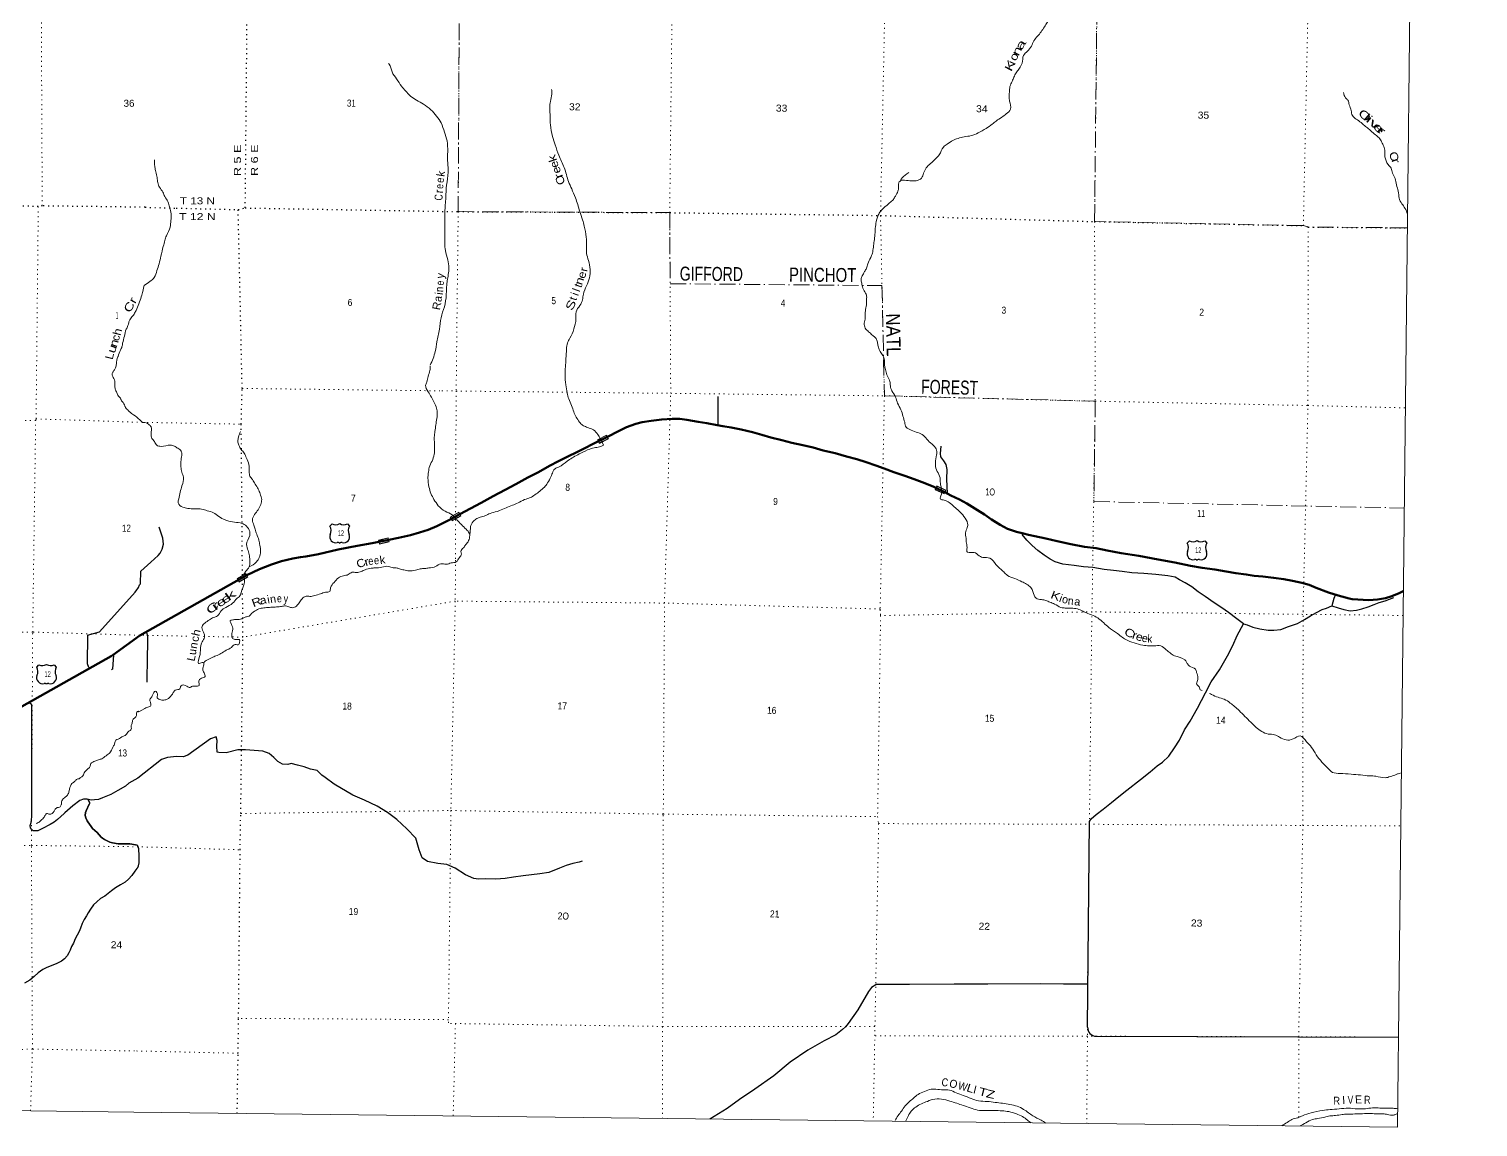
# Model space of a CAD drawing. Header units: feet. Extents: x -518066 to -250644, y -364975 to -177792.
# Drawn here: x -286861 to -250644, y -364975 to -337537 of the extents above; entities that cross this region are included whole.
import ezdxf
from ezdxf.enums import TextEntityAlignment as Align

# ---------------------------------------------------------------- set-up
doc = ezdxf.new("R2010")
doc.units = ezdxf.units.FT
doc.header["$LTSCALE"] = 80
doc.linetypes.add('DOT_DASHED', pattern=[7.7, 5, -1.2, 0.3, -1.2])
doc.linetypes.add('DOTTED', pattern=[1.5, 0.3, -1.2])
for name, color, linetype, lineweight in [('16', 7, 'Continuous', 25), ('20', 7, 'Continuous', 70), ('29', 7, 'Continuous', 25), ('39', 7, 'Continuous', 13), ('4', 7, 'Continuous', 25), ('41', 7, 'Continuous', 13), ('44', 7, 'DOT_DASHED', 13), ('57', 7, 'Continuous', 13), ('6', 7, 'DOTTED', 25), ('7', 7, 'DOTTED', 13)]:
    doc.layers.add(name, color=color, linetype=linetype, lineweight=lineweight)

msp = doc.modelspace()

# ---------------------------------------------------------------- linework, layer by layer
at = {"layer": '16'}
for p, q in [((-279337.91, -349959.3), (-279286.6, -349900.54)), ((-279094.84, -349894.57), (-279095.12, -349894.77)), ((-278902.75, -349900.45), (-278851.36, -349959.3)), ((-257909.63, -350384.34), (-257858.32, -350325.58)), ((-257666.56, -350319.61), (-257666.84, -350319.81)), ((-257474.47, -350325.49), (-257423.08, -350384.34)), ((-286666.15, -353480.6), (-286614.84, -353421.84)), ((-286423.08, -353415.87), (-286423.36, -353416.07)), ((-286230.99, -353421.75), (-286179.6, -353480.6))]:
    msp.add_line(p, q, dxfattribs=at)
for centre, radius, start, end in [((-279191.7, -350224.83), 151.42, 159.09177, 283.81923), ((-279530.89, -350069.93), 222.05, 332.97043, 29.75871), ((-279195.52, -349742.88), 182.07, 239.97227, 303.45418), ((-278993.74, -349743.38), 181.52, 236.33975, 300.08743), ((-278993.75, -349742.88), 182.07, 236.54582, 236.59441), ((-278997.58, -350224.83), 151.42, 256.18077, 20.90823), ((-278658.39, -350069.93), 222.05, 150.24129, 207.02957), ((-258102.61, -350494.97), 222.05, 332.97043, 29.75871), ((-257767.24, -350167.92), 182.07, 239.97227, 303.45418), ((-257565.46, -350168.42), 181.52, 236.33975, 300.08743), ((-257565.47, -350167.92), 182.07, 236.54582, 236.59441), ((-257230.11, -350494.97), 222.05, 150.24129, 207.02957), ((-257763.42, -350649.87), 151.42, 159.09177, 283.81923), ((-257569.3, -350649.87), 151.42, 256.18077, 20.90823), ((-286523.76, -353264.18), 182.07, 239.97227, 303.45418), ((-286321.98, -353264.68), 181.52, 236.33975, 300.08743), ((-286321.99, -353264.18), 182.07, 236.54582, 236.59441), ((-286519.94, -353746.13), 151.42, 159.09177, 283.81923), ((-286859.13, -353591.23), 222.05, 332.97043, 29.75871), ((-286325.82, -353746.13), 151.42, 256.18077, 20.90823), ((-285986.63, -353591.23), 222.05, 150.24129, 207.02957)]:
    msp.add_arc(centre, radius, start, end, dxfattribs=at)
for centre, major_axis, start_param, end_param in [((-279136.36, -350423.65), (-19.56, 51.67), 4.95877769, 6.28318531), ((-279052.91, -350423.65), (19.56, 51.67), 0, 1.32637542), ((-257708.08, -350848.69), (-19.56, 51.67), 4.95877769, 6.28318531), ((-257624.63, -350848.69), (19.56, 51.67), 0, 1.32637542), ((-286464.6, -353944.95), (-19.56, 51.67), 4.95877769, 6.28318531), ((-286381.15, -353944.95), (19.56, 51.67), 0, 1.32637542)]:
    msp.add_ellipse(centre, major_axis=major_axis, ratio=0.929097, start_param=start_param, end_param=end_param, dxfattribs=at)
at = {"layer": '20'}
for points in [[(-284091.23, -352689.53), (-281417.6, -351187.69), (-281412.07, -351184.95), (-281097.26, -351034.93), (-280799.23, -350916.74), (-280546.72, -350837.9), (-280268.78, -350772.68), (-280075.85, -350739.47), (-279938.03, -350717.56), (-279621.84, -350656.89), (-279130.93, -350540.91), (-278660.72, -350452.65), (-278287.51, -350388.41), (-277866.79, -350306.36), (-277621.31, -350252.14), (-277324.34, -350182.2), (-277101.91, -350120.69), (-276881.28, -350049.08), (-276665.53, -349964.46), (-276385.83, -349818.54), (-276088.05, -349658.95), (-275560.09, -349373.94), (-275263.05, -349209.46), (-274962.21, -349055.11), (-274693.78, -348912.13), (-274390.71, -348747.78), (-274128.52, -348614.72), (-273849.69, -348455.87), (-273626.07, -348340.07), (-273410.67, -348232.13), (-273154.53, -348102.47), (-273000.24, -348026.63), (-272742.08, -347896.75), (-272404.77, -347730.39), (-272130.32, -347586.27), (-271923.21, -347490.23), (-271692.26, -347406.77), (-271534.56, -347363.96), (-271306.65, -347326.71), (-271046.63, -347292.18), (-270785.01, -347275.79), (-270594.14, -347278.14), (-270419.86, -347303.91), (-270137.52, -347350.34), (-269917.22, -347385.34), (-269663.09, -347435.17), (-269515.73, -347462.92), (-269312.8, -347499.18), (-269056.57, -347545.04), (-268776.67, -347611.53), (-268540.93, -347675.04), (-268317.32, -347742.3), (-268045.47, -347808.62), (-267795.7, -347874.44), (-267515.68, -347934.9), (-267263.86, -347998.76), (-267008.16, -348068.75), (-266708.18, -348135.68), (-266430.61, -348216.2), (-266172.58, -348287.45), (-265935.78, -348361.98), (-265692.03, -348443.62), (-265484.76, -348522.6), (-265248.67, -348609.65), (-264972.15, -348698.81), (-264738.9, -348784.39), (-264471.77, -348882.79), (-264246.82, -348980.26), (-263966.2, -349113.15), (-263823.39, -349190.72), (-263605.05, -349296.76), (-263420.27, -349396.91), (-263150.08, -349558.4), (-262979.78, -349667.89), (-262805.72, -349794.43), (-262589.56, -349925.91), (-262407.85, -350024.24), (-262179.59, -350098.77), (-262004.9, -350147.69), (-261875.62, -350176.93), (-261719.56, -350208.52), (-261447.48, -350264.78), (-261159.64, -350335.47), (-260823.68, -350411.23), (-260475.35, -350473.19), (-260186.85, -350513.71), (-259912.72, -350568.01), (-259566.49, -350633.94), (-259117.82, -350702.12), (-258639.55, -350795.09)], [(-258639.55, -350795.09), (-258219.18, -350870.69), (-257831.17, -350955.64), (-257536.68, -350998.31), (-257222.24, -351047.45), (-256937.8, -351089.9), (-256693.57, -351133.48), (-256435.07, -351167.31), (-256234.81, -351199.87), (-256022.11, -351214.59), (-255751.55, -351248.69), (-255501.21, -351288.38), (-255276.94, -351325.48), (-255050.75, -351375.94), (-254865.19, -351430.29), (-254685.99, -351503.4), (-254378.95, -351614.75), (-254141.55, -351694.39), (-253866.75, -351765.69), (-253786.78, -351781.22), (-253374.29, -351805.76), (-253156.99, -351794.43), (-252953.22, -351758.66), (-252799.41, -351709.73), (-252610.87, -351635.41), (-252510.64, -351582.03)], [(-287965.1, -354986.62), (-284805.58, -353206.06), (-284754.97, -353172.96), (-284091.23, -352689.53)]]:
    msp.add_lwpolyline(points, dxfattribs=at)
at = {"layer": '29'}
for p, q in [((-269645.62, -346724.42), (-269643.27, -347438.64)), ((-285100.74, -352604.7), (-284206.82, -351608.52)), ((-285397.62, -352683.87), (-285100.74, -352604.7)), ((-260401.82, -362479.59), (-260357, -357343.05)), ((-260191, -362706.77), (-252633.31, -362729.06))]:
    msp.add_line(p, q, dxfattribs=at)
for points in [[(-264065.95, -347958.71), (-264090.16, -348145.27), (-264075.86, -348226.05), (-263999.65, -348324.29), (-263941.51, -348422.13), (-263924.17, -348547.23), (-263929.44, -348786.51), (-263911.22, -349145)], [(-284075.31, -351404.03), (-284066.92, -351085.89), (-283811.81, -350863.68), (-283635.21, -350692.53), (-283585.62, -350631.26), (-283531.18, -350531.86), (-283496.29, -350407.9), (-283517.12, -350258.58), (-283554.63, -350137.05), (-283605.59, -349987.06)], [(-256507, -352405.05), (-256670, -352275.05), (-256880, -352121.05), (-257050, -351999.05), (-257237, -351878.05), (-257466, -351722.05), (-257640, -351604.05), (-257800, -351477.05), (-257961, -351379.05), (-258102, -351300.05), (-258211, -351239.05), (-258399, -351201.05), (-258698, -351170.05), (-258993, -351145.05), (-259300, -351125.05), (-259538, -351093.05), (-259753, -351070.05), (-259984, -351047.05), (-260274, -350997.05), (-260507, -350979.05), (-260739, -350946.05), (-261022, -350912.05), (-261211, -350855.05), (-261334, -350788.05), (-261485, -350682.05), (-261647, -350566.05), (-261789, -350440.05), (-261917, -350313.05), (-262036, -350165.05)], [(-284206.82, -351608.52), (-284163.93, -351555.74), (-284140.84, -351516.16), (-284127.65, -351493.06), (-284101.26, -351427.09), (-284075.31, -351404.03)], [(-256506, -352405.05), (-256417, -352423.05), (-256275, -352484.05), (-256097, -352523.05), (-255887, -352557.05), (-255746, -352556.05), (-255573, -352540.05), (-255378, -352464.05), (-255156, -352394.05), (-254983, -352296.05), (-254828, -352204.05), (-254683, -352117.05), (-254537, -352046.05), (-254428, -352006.05), (-254297.1, -351951.8)], [(-254207.67, -351671.81), (-254244, -351771.05), (-254298, -351950.05)], [(-254298, -351951.05), (-254138, -352002.05), (-253995, -352044.05), (-253840, -352075.05), (-253681, -352060.05), (-253550, -352027.05), (-253386, -351978.05), (-253240, -351919.05), (-253118, -351864.05), (-252961, -351823.05), (-252744, -351747.05)], [(-285364.63, -353495.33), (-285400.92, -353399.67), (-285391.02, -352690.46)], [(-283909.25, -353862.24), (-283900.96, -353212.63), (-283892.39, -352915.08), (-283887.4, -352726.65), (-283904.45, -352642.31), (-283929.45, -352590.38)], [(-260357, -357343.05), (-260316, -357272.05), (-260187, -357166.05), (-260013, -357034.05), (-259808, -356867.05), (-259622, -356712.05), (-259418, -356558.05), (-259082, -356291.05), (-258835, -356102.05), (-258667, -355951.05), (-258530, -355861.05), (-258368, -355712.05), (-258229, -355499.05), (-258108, -355305.05), (-257980, -355054.05), (-257838, -354834.05), (-257658, -354506.05), (-257457, -354128.05), (-257312, -353850.05), (-257101, -353549.05), (-256906, -353203.05), (-256768, -352946.05), (-256662, -352689.05), (-256507, -352405.05), (-256506.11, -352405.37)], [(-284747.79, -353175.36), (-284770.88, -353534.91), (-284800.57, -353554.7)], [(-286788.26, -357213.14), (-286786.44, -354426.55), (-286842.53, -354386.48)], [(-273032.44, -358335.35), (-273111.22, -358353.74), (-273270.71, -358386.45), (-273432.74, -358443.25), (-273602.94, -358505.91), (-273868.61, -358614.75), (-274092.42, -358648.07), (-274507.55, -358699.32), (-274751.4, -358730.18), (-274955.13, -358763.94), (-275194.65, -358780.81), (-275455.74, -358773.08), (-275624.74, -358781.44), (-275740.94, -358764.81), (-275951.92, -358671.67), (-276205.53, -358507.18), (-276418.47, -358411.98), (-276638.99, -358387.03), (-276899.15, -358337.07), (-277031.87, -358249.66), (-277109.85, -358048.79), (-277189.79, -357755.34), (-277417.89, -357527.03), (-277663.88, -357290.29), (-277901.12, -357112.08), (-278160.94, -356955.5), (-278475.17, -356805.77), (-278769.9, -356682.63), (-279236.06, -356404.85), (-279455.61, -356245.13), (-279538.65, -356182.96), (-279656.6, -356063.69), (-279824.67, -356029.83), (-279986.23, -355973.98), (-280146.08, -355932.25), (-280303.89, -355888.56), (-280394.95, -355916.74), (-280525.47, -355911.86), (-280644.57, -355844.88), (-280740.79, -355742.18), (-280855.21, -355645.12), (-281012.62, -355583.33), (-281229.25, -355564.49), (-281451.95, -355547.54), (-281638.9, -355549.48), (-281933.99, -355625.49), (-282114.73, -355619.51), (-282160.62, -355604.42), (-282167.52, -355461.44), (-282160.36, -355318.76), (-282184.47, -355227.7), (-282328.11, -355270.83), (-282887.81, -355681.02), (-283003.38, -355726.77), (-283173.98, -355716.99), (-283399.63, -355742.22), (-283545.36, -355789.32), (-284136.13, -356260.31)], [(-284136.13, -356260.31), (-284288.67, -356338.74), (-284365.35, -356384.76), (-284452.2, -356454.89), (-284637.85, -356564.92), (-284813.38, -356662.91), (-285025.1, -356752.71), (-285125.9, -356788.57), (-285222.55, -356798.27), (-285301.1, -356810.06), (-285377.47, -356790.65)], [(-285377.6, -356790.62), (-285405.65, -356783.49), (-285496.21, -356779.12), (-285590.96, -356815), (-285766.63, -356945.2), (-285964.66, -357127.66), (-285978.8, -357139.69), (-286148.53, -357292.06), (-286235.36, -357358.17), (-286332.22, -357416.19), (-286525.87, -357514.11), (-286638.82, -357570.06), (-286717.36, -357577.82), (-286759.6, -357571.62), (-286799.97, -357531.71), (-286824.01, -357495.65), (-286828.01, -357443.58), (-286803.98, -357367.46), (-286799.97, -357295.35), (-286788.26, -357213.14), (-286790.5, -357174.46)], [(-285343.88, -356890.34), (-285354.24, -356911.07), (-285429.06, -357072.97), (-285451.39, -357117.18), (-285455.72, -357189.64), (-285441.9, -357252.1), (-285407.99, -357324.71), (-285333.98, -357433.71), (-285325.97, -357443.81), (-285272.91, -357515.23), (-285159.66, -357619.6), (-285057.06, -357728.08), (-285027.4, -357754.99), (-284975.22, -357791.43), (-284838.63, -357858.38), (-284772.29, -357876.76), (-284631.48, -357895.41), (-284532.85, -357895.78), (-284339.65, -357902.55), (-284195.97, -357919.84), (-284156.18, -357935.61)], [(-284157.43, -357935.12), (-284195.97, -357919.84), (-284339.65, -357902.55), (-284532.85, -357895.78), (-284631.48, -357895.41), (-284772.29, -357876.76), (-284838.63, -357858.38), (-284975.22, -357791.43), (-285027.4, -357754.99), (-285057.06, -357728.08), (-285159.66, -357619.6), (-285272.91, -357515.23), (-285325.97, -357443.81), (-285333.98, -357433.71), (-285407.99, -357324.71), (-285441.9, -357252.1), (-285455.72, -357189.64), (-285451.39, -357117.18), (-285429.06, -357072.97), (-285354.24, -356911.07), (-285343.88, -356890.34)], [(-285377.96, -356792), (-285344.16, -356864.9), (-285344.18, -356865.08)], [(-284163.32, -358512.18), (-284139.13, -358488.13), (-284120.32, -358446.49), (-284110.92, -358369.93), (-284109.58, -358196.65), (-284117.64, -358024.72), (-284136.44, -357950.85), (-284156.18, -357935.61)], [(-284163.32, -358512.18), (-284214.25, -358580.98), (-284287.19, -358693.45), (-284373.56, -358782.49), (-284458.99, -358859.91), (-284569.95, -358919.89), (-284697.1, -359001.96), (-284798.03, -359070.03), (-284880.71, -359140.47), (-284961.64, -359204.3), (-285069.65, -359264.78), (-285169.09, -359346.82), (-285248.65, -359421.4), (-285319.31, -359533.13), (-285380.08, -359623.5), (-285420.65, -359697.84), (-285483.44, -359790.22), (-285534.17, -359886.67), (-285574.93, -360003.29), (-285607.49, -360087.72), (-285654.2, -360184.19), (-285708.92, -360272.57), (-285751.64, -360379.11), (-285794.27, -360463.51), (-285832.9, -360553.96), (-285861.36, -360620.29), (-285909.35, -360699.12), (-285973.71, -360775.65), (-286051.47, -360832.99), (-286168.47, -360892.95), (-286260.7, -360926.97), (-286414.45, -360990.67), (-286518.12, -361041.77), (-286630.37, -361120.72), (-286727.38, -361212.96), (-286840.49, -361305.15), (-286975.65, -361377.12)], [(-265695, -361419.05), (-265800.65, -361487.39), (-265879.33, -361592.29), (-266148.56, -362045.06), (-266383.26, -362389.96), (-266449.32, -362468.98), (-266527.15, -362535.67), (-266694.88, -362668.79), (-266989.74, -362825.28), (-267394.8, -363057.8), (-267839.48, -363355.85), (-268246.93, -363696.96), (-268716.56, -364032.68), (-269102.02, -364287.77), (-269414.5, -364514.28), (-269840.96, -364779.85)], [(-260413, -361404.05), (-261004, -361407.05), (-261572, -361401.05), (-262897, -361404.05), (-263735, -361402.05), (-264854, -361410.05), (-265696.99, -361417.53)]]:
    msp.add_lwpolyline(points, dxfattribs=at)
for centre, radius, start, end in [((-285389.3, -356878.14), 47.24, 344.95759, 16.47588), ((-260181.36, -362486.41), 220.56, 178.22693, 267.98792)]:
    msp.add_arc(centre, radius, start, end, dxfattribs=at)
at = {"layer": '39'}
for p, q in [((-272585.97, -347765.04), (-272504, -347934.05)), ((-257590, -354047.05), (-257540.97, -354068.87)), ((-283966.51, -354518.89), (-284116.87, -354596.68)), ((-284117.31, -354596.75), (-284116.87, -354596.68)), ((-252618.09, -356140.81), (-252560.28, -356120.6))]:
    msp.add_line(p, q, dxfattribs=at)
for points in [[(-284132.01, -354587.1), (-284125.73, -354588.24), (-284123.15, -354590.32), (-284121.37, -354593.17)], [(-284121.37, -354593.17), (-284121.22, -354593.48), (-284121.04, -354593.86), (-284120.86, -354594.16), (-284120.74, -354594.39), (-284120.63, -354594.6), (-284120.51, -354594.82), (-284120.43, -354595.05), (-284120.2, -354595.38), (-284120, -354595.58), (-284119.8, -354595.81), (-284119.59, -354595.97), (-284119.34, -354596.17), (-284119.14, -354596.32), (-284118.81, -354596.47), (-284118.55, -354596.6), (-284118.3, -354596.73), (-284117.89, -354596.83), (-284117.67, -354596.8), (-284117.46, -354596.75), (-284117.31, -354596.75)]]:
    msp.add_lwpolyline(points, dxfattribs=at)
for points in [[(-259201, -334620.05), (-259261, -334675.05), (-259344, -334780.05), (-259418, -334877.05), (-259535, -335001.05), (-259624, -335110.05), (-259677, -335242.05), (-259735, -335377.05), (-259804, -335504.05), (-259894, -335688.05), (-259931, -335735.05), (-260043, -335793.05), (-260205, -335858.05), (-260338, -335947.05), (-260454, -336017.05), (-260540, -336090.05), (-260613, -336185.05), (-260691, -336296.05), (-260761, -336441.05), (-260820, -336554.05), (-260909, -336687.05), (-261008, -336792.05), (-261087, -336899.05), (-261151, -337000.05), (-261246, -337124.05), (-261323, -337241.05), (-261409, -337372.05), (-261483, -337485.05), (-261564, -337608.05), (-261651, -337715.05), (-261744, -337830.05), (-261807, -337963.05), (-261905, -338092.05), (-262001, -338196.05), (-262038, -338393.05), (-262107, -338520.05), (-262171, -338607.05), (-262232, -338712.05), (-262276, -338818.05), (-262333, -338943.05), (-262355, -339080.05), (-262362, -339224.05), (-262350, -339341.05), (-262326, -339539.05), (-262434, -339659.05), (-262544, -339739.05), (-262691, -339837.05), (-262785, -339915.05), (-262940, -340022.05), (-263139, -340133.05), (-263312, -340201.05), (-263487, -340234.05), (-263641, -340271.05), (-263771, -340322.05), (-263909, -340412.05), (-264005, -340490.05), (-264108, -340681.05), (-264205, -340785.05), (-264326, -340897.05), (-264435, -341008.05), (-264500, -341143.05), (-264551, -341261.05), (-264580, -341288.05), (-264659, -341325.05), (-264762, -341334.05), (-264930, -341321.05), (-265110, -341349.05), (-265127, -341499.05), (-265143, -341590.05), (-265204, -341711.05), (-265256, -341796.05), (-265351, -341885.05), (-265492, -342008.05), (-265591, -342115.05), (-265647, -342216.05), (-265678, -342316.05), (-265703, -342470.05), (-265718, -342673.05), (-265735, -342836.05), (-265757, -342990.05), (-265780, -343141.05), (-265823, -343246.05), (-265894, -343404.05), (-265927, -343516.05), (-265975, -343601.05), (-266034, -343708.05), (-266064, -343790.05), (-266048, -343885.05), (-266018, -344015.05), (-265951, -344137.05), (-265928, -344190.05), (-265926, -344290.05), (-265929, -344431.05), (-265957, -344587.05), (-265961, -344688.05), (-265965, -344792.05), (-265990, -344921.05)], [(-277872.44, -338402.52), (-277859, -338416.05), (-277787, -338609.05), (-277672, -338784.05), (-277549, -338966.05), (-277446, -339087.05), (-277328, -339212.05), (-277175, -339318.05), (-277001, -339418.05), (-276815, -339557.05), (-276672, -339713.05), (-276561, -339885.05), (-276477, -340112.05), (-276412, -340335.05), (-276396, -340602.05), (-276396, -340886.05), (-276383, -341116.05), (-276424, -341441.05), (-276443, -341748.05), (-276467, -342112.05), (-276467, -342385.05), (-276464, -342528.05), (-276466, -342715.05), (-276452, -343072.05), (-276395, -343302.05), (-276363, -343510.05), (-276409, -343833.05), (-276430, -344175.05), (-276479, -344477.05), (-276560, -344751.05), (-276600, -345040.05), (-276669, -345356.05), (-276707, -345595.05), (-276833, -345936.05)], [(-273799, -339046.05), (-273792, -339165.05), (-273830, -339347.05), (-273845, -339504.05), (-273834, -339727.05), (-273829, -339929.05), (-273773, -340221.05), (-273709, -340434.05), (-273620, -340694.05), (-273484, -341000.05), (-273374, -341351.05), (-273297, -341533.05), (-273202, -341753.05), (-273093, -342097.05), (-273025, -342306.05), (-272982, -342462.05), (-272932, -342736.05), (-272924, -342938.05), (-272923, -343145.05), (-272876, -343323.05), (-272833, -343543.05), (-272850, -343756.05), (-272927, -343958.05), (-273003, -344163.05), (-273027, -344302.05), (-273092, -344445.05), (-273188, -344608.05), (-273192, -344787.05), (-273242, -345033.05), (-273341, -345264.05), (-273400, -345378.05), (-273426, -345542.05), (-273441, -345771.05), (-273453, -345980.05), (-273462, -346177.05), (-273443, -346429.05), (-273408, -346631.05), (-273369, -346781.05), (-273298, -346947.05), (-273245, -347103.05), (-273184, -347233.05), (-273104, -347358.05), (-273025, -347436.05), (-272928, -347484.05), (-272786, -347536.05), (-272666, -347639.05), (-272592, -347753.05), (-272585.97, -347765.04)], [(-252407, -342161.05), (-252469, -342014.05), (-252545, -341906.05), (-252614, -341762.05), (-252637, -341592.05), (-252683, -341430.05), (-252714, -341275.05), (-252777, -341138.05), (-252817, -341017.05), (-252891, -340925.05), (-252969, -340730.05), (-252973, -340635.05), (-252988, -340498.05), (-253040, -340386.05), (-253100, -340282.05), (-253181, -340202.05), (-253295, -340109.05), (-253382, -340029.05), (-253481, -339950.05), (-253566, -339876.05), (-253686, -339789.05), (-253785, -339702.05), (-253812, -339575.05), (-253863, -339429.05), (-253897, -339319.05), (-253952, -339256.05), (-254007, -339126.05)], [(-283982.55, -343944.37), (-283839, -343849.05), (-283730, -343745.05), (-283664, -343573.05), (-283608, -343402.05), (-283562, -343214.05), (-283504, -342969.05), (-283462, -342819.05), (-283426, -342703.05), (-283333, -342486.05), (-283313, -342326.05), (-283305, -342155.05), (-283344, -341997.05), (-283389, -341851.05), (-283466, -341723.05), (-283514, -341615.05), (-283596, -341493.05), (-283644, -341375.05), (-283657, -341252.05), (-283690, -341104.05), (-283714, -340989.05), (-283725, -340878.05), (-283722, -340808.05)], [(-265092, -341351.05), (-265041, -341264.05), (-264873, -341121.05)], [(-283982.55, -343944.37), (-284039.56, -344185.23), (-284098.67, -344358.15), (-284163.81, -344531.05), (-284206.44, -344615.45), (-284267.21, -344705.82), (-284344.13, -344806.19), (-284368.57, -344874.55), (-284386.99, -344944.95), (-284429.67, -345041.43), (-284476.7, -345214.4), (-284519.72, -345391.41), (-284536.19, -345477.92), (-284572.78, -345560.32), (-284635.86, -345721.15), (-284639.93, -345731.2), (-284676.9, -345904.21), (-284695.44, -346004.81), (-284740.01, -346073.09), (-284774.48, -346131.35), (-284780.63, -346157.5), (-284768.83, -346221.97), (-284738.84, -346270.4), (-284719.01, -346338.93), (-284713.42, -346445.66), (-284705.75, -346534.27), (-284663.86, -346623.02), (-284623.98, -346709.74), (-284563.91, -346784.46), (-284559.98, -346806.62), (-284527.95, -346847.01), (-284464.02, -346960), (-284458.03, -346972.1), (-284393.99, -347056.9), (-284335.86, -347115.51), (-284165.3, -347236.95), (-284024.76, -347371.41)], [(-265990, -344921.05), (-265941, -345038.05), (-265850, -345121.05), (-265771, -345197.05), (-265704, -345255.05), (-265662, -345334.05), (-265642, -345437.05), (-265614, -345544.05), (-265496, -345744.05), (-265481, -345815.05), (-265478, -345940.05), (-265445, -346079.05), (-265406, -346211.05), (-265342, -346343.05), (-265331, -346458.05), (-265291, -346579.05), (-265202, -346736.05), (-265149, -346890.05), (-265066, -347051.05), (-265016, -347209.05), (-264973, -347365.05), (-264935, -347486.05), (-264812, -347560.05), (-264643, -347624.05), (-264506, -347691.05), (-264390, -347818.05), (-264256, -347946.05), (-264176, -348064.05), (-264177, -348181.05), (-264205, -348378.05), (-264179, -348555.05), (-264100, -348708.05), (-264080, -348895.05), (-264057.85, -349008.41)], [(-276835, -345962.05), (-276838, -346069.05), (-276887, -346217.05), (-276919, -346359.05), (-276949, -346443.05), (-276882, -346601.05), (-276804, -346737.05), (-276733, -346874.05), (-276674, -347010.05), (-276659, -347079.05), (-276669, -347273.05), (-276693, -347432.05), (-276715, -347592.05), (-276730, -347739.05), (-276727, -347880.05), (-276723, -348043.05), (-276733, -348165.05), (-276787, -348333.05), (-276855, -348493.05), (-276880, -348645.05), (-276889, -348761.05), (-276864, -348977.05), (-276815, -349145.05), (-276738, -349292.05), (-276631, -349449.05), (-276461, -349585.05), (-276282, -349678.05), (-276189.79, -349775.98)], [(-281499.68, -351174.28), (-281438, -351086.05), (-281361, -350981.05), (-281342, -350852.05), (-281353, -350701.05), (-281384, -350572.05), (-281423, -350420.05), (-281344, -350195.05), (-281344, -350094.05), (-281427, -349961.05), (-281536, -349891.05), (-281725, -349862.05), (-281915, -349820.05), (-282002, -349786.05), (-282147, -349694.05), (-282286, -349609.05), (-282444, -349565.05), (-282579, -349528.05), (-282724, -349527.05), (-282893, -349517.05), (-283015, -349486.05), (-283133, -349379.05), (-283118, -349275.05), (-283081, -349110.05), (-283037, -348952.05), (-282998, -348738.05), (-283042, -348614.05), (-283063, -348481.05), (-283066, -348346.05), (-283040, -348192.05), (-283056, -348083.05), (-283143, -348015.05), (-283224, -347961.05), (-283330, -347936.05), (-283556, -347967.05), (-283668, -347935.05), (-283726, -347847.05), (-283791, -347767.05), (-283808, -347646.05), (-283810, -347481.05), (-283873, -347411.05), (-283998.85, -347369.33), (-284024.76, -347371.41)], [(-281357, -350977.05), (-281176, -350856.05), (-281105, -350741.05), (-281074, -350599.05), (-281090, -350438.05), (-281117, -350310.05), (-281168, -350160.05), (-281210, -350039.05), (-281240, -349933.05), (-281277, -349804.05), (-281222, -349666.05), (-281135, -349551.05), (-281068, -349416.05), (-281045, -349296.05), (-281084, -349154.05), (-281131, -349030.05), (-281211, -348908.05), (-281273, -348798.05), (-281339, -348710.05), (-281355, -348601.05), (-281367, -348416.05), (-281424, -348260.05), (-281483, -348134.05), (-281556, -348047.05), (-281614, -347938.05), (-281640, -347838.05), (-281623, -347734.05), (-281576, -347596.05)], [(-272697.72, -347996.23), (-272846.72, -348035.23), (-273070.72, -348138.23), (-273354.72, -348298.23), (-273559.72, -348449.23), (-273690.72, -348513.23)], [(-272504, -347934.05), (-272571, -347969.05), (-272699.53, -347996.99)], [(-272504, -347934.05), (-272571, -347969.05), (-272699.53, -347996.99)], [(-273690.72, -348513.23), (-273727, -348539.05), (-273765, -348603.05), (-273815, -348724.05), (-273899, -348881.05), (-273980, -348982.05), (-274095, -349090.05), (-274215, -349178.05), (-274333, -349248.05), (-274473, -349297.05), (-274638, -349380.05), (-274778, -349437.05), (-274938, -349502.05), (-275104, -349571.05), (-275163, -349594.05), (-275333, -349640.05), (-275453, -349698.05), (-275523, -349719.05), (-275639, -349760.05), (-275735, -349819.05), (-275816, -349944.05), (-275830, -350062.05), (-275845, -350194.05), (-275872, -350323.05), (-275949, -350428.05), (-276003, -350499.05), (-276067, -350592.05), (-276051, -350657.05), (-276101, -350742.05), (-276182, -350853.05), (-276305, -350880.05), (-276434, -350912.05), (-276564, -350903.05), (-276697, -350968.05), (-276864, -351005.05), (-276971, -351017.05), (-277080, -351028.05), (-277201, -351062.05), (-277360, -351077.05), (-277490, -351056.05), (-277598, -351027.05), (-277680, -351005.05), (-277756, -351002.05), (-277872, -350965.05), (-278042, -350989.05), (-278213, -351004.05), (-278311, -351013.05), (-278459, -351052.05), (-278556, -351093.05), (-278677, -351120.05), (-278786, -351114.05), (-278882, -351170.05), (-279001, -351200.05), (-279125, -351255.05), (-279236, -351367.05), (-279321, -351502.05), (-279345, -351590.05), (-279448, -351612.05), (-279573, -351652.05), (-279721, -351693.05), (-279842, -351716.05), (-279932, -351710.05), (-280036, -351778.05), (-280109, -351877.05), (-280175, -351956.05), (-280278, -351998.05), (-280366, -351974.05), (-280474, -351954.05), (-280573, -351972.05), (-280708, -351981.05), (-280853, -351990.05), (-280988, -352001.05), (-281117, -352030.05), (-281231, -352090.05), (-281305, -352149.05), (-281358, -352206.05), (-281427, -352223.05), (-281494, -352253.05), (-281577, -352286.05), (-281686, -352291.05), (-281768, -352304.05), (-281829, -352326.05), (-281805, -352401.05), (-281774, -352477.05), (-281763, -352537.05), (-281781, -352611.05), (-281789, -352681.05), (-281773, -352766.05), (-281687, -352794.05)], [(-273690.72, -348513.23), (-273727, -348539.05), (-273765, -348603.05), (-273815, -348724.05), (-273899, -348881.05), (-273980, -348982.05), (-274095, -349090.05), (-274215, -349178.05), (-274333, -349248.05), (-274473, -349297.05), (-274638, -349380.05), (-274778, -349437.05), (-274938, -349502.05), (-275104, -349571.05), (-275163, -349594.05), (-275333, -349640.05), (-275453, -349698.05), (-275523, -349719.05), (-275639, -349760.05), (-275735, -349819.05), (-275816, -349944.05), (-275830, -350062.05), (-275845, -350194.05), (-275872, -350323.05), (-275949, -350428.05), (-276003, -350499.05), (-276067, -350592.05), (-276051, -350657.05), (-276101, -350742.05), (-276182, -350853.05), (-276305, -350880.05), (-276434, -350912.05), (-276564, -350903.05), (-276697, -350968.05), (-276864, -351005.05), (-276971, -351017.05), (-277080, -351028.05), (-277201, -351062.05), (-277360, -351077.05), (-277490, -351056.05), (-277598, -351027.05), (-277680, -351005.05), (-277756, -351002.05), (-277872, -350965.05), (-278042, -350989.05), (-278213, -351004.05), (-278311, -351013.05), (-278459, -351052.05), (-278556, -351093.05), (-278677, -351120.05), (-278786, -351114.05), (-278882, -351170.05), (-279001, -351200.05), (-279125, -351255.05), (-279236, -351367.05), (-279321, -351502.05), (-279345, -351590.05), (-279448, -351612.05), (-279573, -351652.05), (-279721, -351693.05), (-279842, -351716.05), (-279932, -351710.05), (-280036, -351778.05), (-280109, -351877.05), (-280175, -351956.05), (-280278, -351998.05), (-280366, -351974.05), (-280474, -351954.05), (-280573, -351972.05), (-280708, -351981.05), (-280853, -351990.05), (-280988, -352001.05), (-281117, -352030.05), (-281231, -352090.05), (-281305, -352149.05), (-281358, -352206.05), (-281427, -352223.05), (-281494, -352253.05), (-281577, -352286.05), (-281686, -352291.05), (-281768, -352304.05), (-281829, -352326.05), (-281805, -352401.05), (-281774, -352477.05), (-281763, -352537.05), (-281781, -352611.05), (-281789, -352681.05), (-281773, -352766.05), (-281687, -352794.05)], [(-264057.85, -349008.4), (-264056, -349165.05), (-264079, -349282.05), (-263987, -349310.05), (-263858, -349371.05), (-263735, -349478.05), (-263617, -349579.05), (-263493, -349717.05), (-263401, -349894.05), (-263409, -349996.05), (-263454, -350124.05), (-263441, -350257.05), (-263430, -350382.05), (-263417, -350535.05), (-263424, -350594.05), (-263268, -350617.05), (-263206, -350631.05), (-263079, -350720.05), (-263022, -350741.05), (-262843, -350761.05), (-262698, -350915.05), (-262593, -351016.05), (-262497, -351105.05), (-262406, -351191.05), (-262223, -351272.05), (-262044, -351348.05), (-261927, -351413.05), (-261820, -351494.05), (-261770, -351595.05), (-261691, -351760.05), (-261558, -351797.05), (-261443, -351816.05), (-261346, -351860.05), (-261226, -351907.05), (-261068, -351991.05), (-260959, -352006.05), (-260771, -352012.05), (-260622, -352041.05), (-260493, -352098.05), (-260304, -352179.05), (-260149, -352255.05), (-259999, -352379.05), (-259873, -352490.05), (-259681, -352625.05), (-259447, -352795.05), (-259242, -352876.05), (-259020, -352937.05), (-258870, -352949.05), (-258743, -352951.05), (-258571, -352955.05), (-258440, -353047.05), (-258341, -353129.05), (-258230, -353198.05), (-257971, -353304.05), (-257932, -353357.05), (-257888, -353429.05), (-257856, -353460.05), (-257709, -353535.05), (-257677, -353618.05), (-257644, -353750.05), (-257662, -353842.05), (-257679, -353904.05), (-257628, -353956.05), (-257590, -354047.05)], [(-276190.33, -349775.41), (-276137, -349832.05), (-276025, -349951.05), (-275905, -350068.05), (-275841, -350158.05)], [(-282480.03, -353359.93), (-282582, -353382.05), (-282624, -353391.05), (-282616, -353275.05), (-282575, -353071.05), (-282559, -352910.05), (-282499, -352795.05), (-282474, -352674.05), (-282510, -352591.05), (-282534, -352464.05), (-282465, -352381.05), (-282351, -352301.05), (-282243, -352241.05), (-282152, -352205.05), (-282059, -352076.05), (-281944, -351994.05), (-281773, -351887.05), (-281656, -351763.05), (-281611, -351726.05), (-281520, -351500.05), (-281481, -351405.05), (-281499.68, -351174.28)], [(-281687, -352794.05), (-281596, -352802.05), (-281602, -352877.05), (-281613, -352915.05), (-281707, -352917.05), (-281802, -352989.05), (-281934, -353062.05), (-282064, -353142.05), (-282188, -353202.05), (-282296, -353248.05), (-282430, -353319.05), (-282477, -353350.05), (-282492, -353422.05), (-282515, -353537.05), (-282485, -353628.05), (-282461, -353719.05), (-282550, -353761.05), (-282618, -353838.05), (-282610, -353943.05), (-282705, -353959.05), (-282796, -353967.05), (-282836, -353990.05), (-282912, -353962.05), (-283061, -353947.05), (-283093, -354027.05), (-283204, -354057.05), (-283253, -354116.05), (-283303, -354191.05), (-283361, -354254.05), (-283420, -354291.05), (-283517, -354307.05), (-283615, -354285.05), (-283656, -354248.05), (-283649, -354186.05), (-283701, -354086.05), (-283771, -354183.05), (-283815, -354256.05), (-283838, -354304.05), (-283820, -354377.05), (-283826, -354457.05), (-283913, -354490.05), (-283966.78, -354518.37)], [(-257354.71, -354140.66), (-257301, -354168.05), (-257142, -354236.05), (-256986, -354287.05), (-256836, -354381.05), (-256731, -354466.05), (-256613, -354569.05), (-256469, -354715.05), (-256325, -354857.05), (-256190, -354989.05), (-256051, -355091.05), (-255886, -355155.05), (-255727, -355172.05), (-255602, -355235.05), (-255441, -355303.05), (-255268, -355279.05), (-255091, -355204.05), (-254927, -355347.05), (-254806, -355488.05), (-254685, -355674.05), (-254545, -355854.05), (-254413, -355991.05), (-254281, -356113.05), (-254093, -356139.05), (-253818, -356159.05), (-253583, -356177.05), (-253353, -356200.05), (-253194, -356209.05), (-252968, -356248.05), (-252836, -356217.05), (-252689, -356166.05), (-252618.09, -356140.81)], [(-285673.27, -356291.22), (-285636.97, -356275.25), (-285598.71, -356271.37), (-285596.65, -356261.31), (-285580.51, -356251.31), (-285570.42, -356245.31), (-285517.9, -356201.21), (-285463.11, -356098.74), (-285430.76, -356062.62), (-285382.26, -356018.51), (-285329.65, -355954.28), (-285313.28, -355889.92), (-285285, -355867.88), (-285192.22, -355821.92), (-285103.54, -355794.07), (-285016.84, -355760.17), (-284905.78, -355676.03), (-284857.34, -355644), (-284820.9, -355595.82), (-284745.8, -355449.13), (-284735.68, -355435.08), (-284688.86, -355312.44), (-284630.35, -355280.45), (-284511.32, -355214.46), (-284452.84, -355190.52), (-284424.55, -355162.44), (-284392.13, -355112.23), (-284331.54, -355064.14), (-284305.23, -355030.01), (-284304.87, -354945.46), (-284288.6, -354907.26), (-284272.11, -354816.73), (-284259.91, -354786.57), (-284221.53, -354754.5), (-284174.98, -354694.28), (-284172.75, -354643.96), (-284170.67, -354627.86), (-284158.47, -354599.72), (-284132.01, -354587.1)], [(-286682.13, -357391.5), (-286627.9, -357368.77), (-286557.2, -357308.64), (-286478.35, -357228.4), (-286437.79, -357156.08), (-286423.66, -357146.06), (-286399.5, -357144.14), (-286361.31, -357158.38), (-286310.98, -357154.54), (-286213.92, -357050.22), (-286193.65, -357018.08), (-286155.31, -356994.06), (-286096.88, -356980.19), (-286056.39, -356925.99), (-286052.31, -356911.91), (-286048.09, -356867.63), (-286013.5, -356779.17), (-285975.12, -356747.11), (-285916.54, -356699.01), (-285867.89, -356618.66), (-285859.67, -356578.42), (-285804.64, -356417.57), (-285764.2, -356375.44), (-285727.86, -356349.4), (-285673.27, -356291.22)], [(-261452.13, -364875.73), (-261563, -364807.05), (-261770, -364694.05), (-261882, -364617.05), (-262001, -364534.05), (-262160, -364456.05), (-262344, -364414.05), (-262526, -364382.05), (-262709, -364359.05), (-262911, -364337.05), (-263128, -364320.05), (-263312, -364266.05), (-263511, -364185.05), (-263686, -364123.05), (-263855, -364051.05), (-264012, -364045.05), (-264191, -364031.05), (-264315, -364031.05), (-264479, -364089.05), (-264638, -364160.05), (-264752, -364252.05), (-264861, -364347.05), (-264963, -364445.05), (-265055, -364580.05), (-265140, -364688.05), (-265209, -364816.05)], [(-261818, -364874.05), (-261907, -364800.05), (-262025, -364716.05), (-262182, -364645.05), (-262372, -364590.05), (-262533, -364571.05), (-262741, -364564.05), (-262918, -364564.05), (-263105, -364560.05), (-263291, -364512.05), (-263476, -364447.05), (-263632, -364396.05), (-263800, -364340.05), (-263997, -364289.05), (-264220, -364276.05), (-264406, -364334.05), (-264554, -364397.05), (-264697, -364475.05), (-264810, -364581.05), (-264882, -364686.05), (-264942, -364824.05)], [(-252653.2, -364519.07), (-252768, -364507.05), (-252933, -364501.05), (-253095, -364500.05), (-253282, -364496.05), (-253460, -364518.05), (-253661, -364522.05), (-253885, -364505.05), (-254115, -364522.05), (-254342, -364541.05), (-254524, -364561.05), (-254818, -364623.05), (-255029, -364695.05), (-255149, -364743.05), (-255296, -364786.05), (-255410, -364860.05), (-255545.08, -364942.12)], [(-252654.45, -364638.47), (-252686.15, -364653.27), (-252760, -364678.05), (-252906, -364663.05), (-253016, -364646.05), (-253195, -364643.05), (-253374, -364637.05), (-253581, -364646.05), (-253726, -364649.05), (-253923, -364655.05), (-254039, -364662.05), (-254203, -364687.05), (-254348, -364698.05), (-254475, -364729.05), (-254645, -364764.05), (-254778, -364789.05), (-254948, -364868.05), (-255092, -364948.05)]]:
    msp.add_spline(points, degree=3, dxfattribs=at)
at = {"layer": '4', "lineweight": 13}
msp.add_lwpolyline([(-501256.99, -177792.42), (-469933.03, -178460.37), (-438608.17, -179085.23), (-407282.48, -179667), (-375956.02, -180205.68), (-344628.85, -180701.28), (-313301.03, -181153.78), (-281972.61, -181563.19), (-250643.67, -181929.5), (-252658.03, -364975.08), (-284238.76, -364605.82), (-315818.95, -364193.12), (-347398.54, -363736.98), (-378977.49, -363237.41), (-410555.71, -362694.39), (-442133.14, -362107.95), (-473709.75, -361478.07), (-505285.47, -360804.75)], close=True, dxfattribs=at)
msp.add_lwpolyline([(-501256.99, -177792.42), (-469933.03, -178460.37), (-438608.17, -179085.23), (-407282.48, -179667), (-375956.02, -180205.68), (-344628.85, -180701.28), (-313301.03, -181153.78), (-281972.61, -181563.19), (-250643.67, -181929.5), (-252658.03, -364975.08), (-284238.76, -364605.82), (-315818.95, -364193.12), (-347398.54, -363736.98), (-378977.49, -363237.41), (-410555.71, -362694.39), (-442133.14, -362107.95), (-473709.75, -361478.07), (-505285.47, -360804.75)], close=True, dxfattribs=at)
at = {"layer": '4'}
for points in [[(-284157.43, -357935.12), (-284195.97, -357919.84), (-284339.65, -357902.55), (-284532.85, -357895.78), (-284631.48, -357895.41), (-284772.29, -357876.76), (-284838.63, -357858.38), (-284975.22, -357791.43), (-285027.4, -357754.99), (-285057.06, -357728.08), (-285159.66, -357619.6), (-285272.91, -357515.23), (-285325.97, -357443.81), (-285333.98, -357433.71), (-285407.99, -357324.71), (-285441.9, -357252.1), (-285455.72, -357189.64), (-285451.39, -357117.18), (-285429.06, -357072.97), (-285354.24, -356911.07), (-285343.88, -356890.34)], [(-285344.18, -356865.08), (-285344.16, -356864.9), (-285377.96, -356792)]]:
    msp.add_lwpolyline(points, dxfattribs=at)
msp.add_arc((-285389.3, -356878.14), 47.24, 344.95759, 16.47588, dxfattribs=at)
at = {"layer": '44'}
msp.add_lwpolyline([(-252410.94, -342506.55), (-254885.99, -342486.4), (-255009.01, -342451.53), (-260227.97, -342349.16), (-260170.82, -337111.84), (-260100.82, -331838.59), (-259997.26, -326501.7), (-270618.01, -326294.97), (-275959.49, -326280.45), (-276001.81, -331574.42), (-281314.78, -331451.89), (-281334.49, -331616.42), (-281405.67, -336760.9), (-276104.85, -336796.66), (-276133.33, -342101), (-270846.36, -342126.39), (-270835.63, -343901.59), (-265540.87, -343949.04), (-265480.85, -346704.07), (-260210.33, -346837.75), (-260243.94, -349345.58), (-252487.82, -349507.96)], dxfattribs=at)
at = {"layer": '57'}
for points in [[(-272602.32, -347892.64), (-272380.26, -347777.78), (-272428.51, -347684.52), (-272650.56, -347799.38)], [(-272639.77, -347802.8), (-272431.93, -347695.29), (-272391.04, -347774.35), (-272598.88, -347881.85)], [(-264167.85, -348955.46), (-263941.3, -349061.18), (-263985.7, -349156.33), (-264212.25, -349050.61)], [(-263951.92, -349065.04), (-264163.98, -348966.08), (-264201.62, -349046.74), (-263989.56, -349145.7)], [(-276116.02, -349610.93), (-276332.77, -349735.51), (-276280.45, -349826.54), (-276146.79, -349749.73), (-276063.7, -349701.97)], [(-276118.96, -349621.85), (-276321.84, -349738.45), (-276277.5, -349815.61), (-276150.77, -349742.79), (-276074.61, -349699.02)], [(-277860.3, -350351.17), (-277885.77, -350249.3), (-278128.3, -350309.94), (-278102.84, -350411.81)], [(-277891.59, -350259), (-278118.59, -350315.76), (-278097.01, -350402.1), (-277870, -350345.34)], [(-281391.31, -351233.76), (-281609.35, -351356.07), (-281660.72, -351264.5), (-281442.68, -351142.19)], [(-281445.74, -351153.07), (-281649.83, -351267.56), (-281606.28, -351345.18), (-281402.19, -351230.69)]]:
    msp.add_lwpolyline(points, close=True, dxfattribs=at)
at = {"layer": '6'}
for p, q in [((-283958.79, -341992.1), (-283178.73, -342011.97)), ((-281455.62, -342008.6), (-281455, -342008.45)), ((-254887.19, -342486.39), (-255009.01, -342451.53)), ((-254885.99, -342486.4), (-252410.77, -342506.56)), ((-281556.01, -347411.79), (-281532.31, -346519.09)), ((-281537.2, -349714.96), (-281556.02, -347411.79)), ((-281525.17, -351187.64), (-281537.19, -349714.96))]:
    msp.add_line(p, q, dxfattribs=at)
for points in [[(-281461.69, -342010.01), (-281455, -342008.45), (-281405.67, -336760.9)], [(-286628.63, -341972.85), (-291827.18, -341858.57), (-291867.47, -341866.47)], [(-283958.79, -341992.1), (-286529.94, -341959.13), (-286628.63, -341972.85)], [(-283178.73, -342011.96), (-281632.01, -342051.33), (-281631.89, -342051.33)], [(-281532.31, -346519.09), (-281631.89, -342051.33), (-281455.62, -342008.6)], [(-281455, -342008.45), (-281455.09, -342008.46), (-276133.33, -342101)], [(-276171.25, -342100.34), (-276133.33, -342101), (-272751.92, -342117.24)], [(-272751.92, -342117.24), (-270846.36, -342126.39), (-265578.31, -342197.39)], [(-265578.29, -342197.98), (-260227.97, -342349.16), (-255009.01, -342451.53), (-255008.86, -342451.57)], [(-281567.49, -357142.33), (-281512.53, -352733.8), (-281516.33, -352269.32), (-281524.18, -351308.29)], [(-281656.9, -364637.64), (-281633.22, -363133.87), (-281621.98, -362259.01), (-281583.42, -358047.26), (-281567.49, -357142.33)]]:
    msp.add_lwpolyline(points, dxfattribs=at)
at = {"layer": '7'}
for p, q in [((-265470.57, -337027.82), (-265578.34, -342199.84)), ((-286683.48, -347279.78), (-286628.63, -341972.85)), ((-265578.34, -342199.84), (-265508.97, -345405.1)), ((-276184.18, -346583.89), (-276196.87, -349657.4)), ((-284025.33, -347366.66), (-281562.01, -347411.68)), ((-276197.45, -349795.05), (-276201.65, -350810.73)), ((-282912.99, -352708.24), (-284091.19, -352686.74)), ((-281512.53, -352733.8), (-282511.12, -352715.57)), ((-265624.03, -357394.18), (-265759.2, -364827.17)), ((-265650.25, -357220.24), (-265624, -357393.34)), ((-276376, -362293.05), (-281621.98, -362259.01)), ((-276202.68, -362390.03), (-276258.32, -364703.23)), ((-252633.31, -362729.06), (-255124.11, -362721.35)), ((-281632.07, -363131.1), (-284219.79, -363074.36))]:
    msp.add_line(p, q, dxfattribs=at)
for points in [[(-286529.94, -341959.13), (-286554, -336748.55), (-286434.76, -331445.9), (-286392.05, -326153.03), (-286320.98, -320817.98), (-286296.6, -318835.24)], [(-270846.36, -342126.39), (-270787.33, -336895.15), (-270738.04, -331649.61), (-270618.01, -326294.97)], [(-255007.94, -342451.84), (-255009.01, -342451.53), (-254897.36, -337203.33), (-254832.94, -331909.84), (-254714.67, -326623.8)], [(-260157.49, -336107.5), (-260170.82, -337111.84), (-260227.97, -342349.16), (-260210.33, -346837.75), (-260292.21, -352102.69)], [(-276104.85, -336796.66), (-276133.33, -342101), (-276183.91, -346584.06)], [(-270976.98, -351882.49), (-270821.27, -346641.29), (-270846.36, -342126.39)], [(-255021.12, -355346.97), (-255015.67, -352089.75), (-254895.05, -346946.25), (-254887.19, -342486.39)], [(-265501.6, -345745.45), (-265480.85, -346704.07), (-265586.2, -352030.87), (-265575.73, -352194.05), (-265650.29, -357218.02)], [(-281532.39, -346522.07), (-281532.31, -346519.09), (-276540.62, -346579.73)], [(-276540.62, -346579.73), (-276183.91, -346584.06), (-273088.22, -346617.06)], [(-273088.22, -346617.06), (-270821.08, -346641.23), (-265480.85, -346704.07), (-265247.54, -346709.99)], [(-265055.57, -346714.86), (-260210.33, -346837.75), (-254895.05, -346946.25), (-252460.26, -347003.79)], [(-286693.73, -347324.03), (-291977.18, -347296), (-297250.39, -347225.72), (-302525.49, -347127.25), (-307799.03, -347133.48), (-313249.27, -347042.4)], [(-284025.33, -347366.66), (-286683.48, -347279.78), (-286693.73, -347324.03)], [(-286821.65, -364573.7), (-286774.83, -363027.68), (-286799.41, -357939.91), (-286768.61, -352608.73), (-286693.73, -347324.03)], [(-276201.64, -350810.73), (-276205.87, -351834.46), (-276316.47, -357066.35), (-276376.97, -362387.5)], [(-260292.21, -352102.7), (-265575.73, -352194.05), (-265586.2, -352030.87), (-270976.98, -351882.49), (-276205.87, -351834.46), (-281512.53, -352733.8)], [(-271030.37, -364765.55), (-271006.8, -357156.62), (-270976.98, -351882.49)], [(-284091.19, -352686.74), (-286768.61, -352608.73), (-292046.01, -352576.69), (-297307.17, -352514.52), (-302612.52, -352428.01), (-302593.66, -352254.94), (-308005.75, -352184.14), (-313323.1, -352079.47), (-315651.97, -352054.53)], [(-260295, -352094.05), (-260403.14, -361330.13), (-260405.27, -362711.13), (-260424, -364888.3)], [(-252517.36, -352192.62), (-255020.09, -352163.97), (-260292.21, -352102.69)], [(-255120.27, -364731.68), (-255126.17, -362721.28), (-255021.8, -357438.72), (-255021.12, -355346.97)], [(-281567.49, -357142.33), (-276316.47, -357066.35), (-271006.8, -357156.62), (-265650.32, -357219.76), (-265650.27, -357220.09)], [(-315724.23, -357385.15), (-313466.56, -357398.14), (-308044.53, -357497.16), (-302754.15, -357788.97), (-297394.23, -357821.32), (-292137.12, -357891.53), (-286797.46, -357939.22), (-284156.63, -357971.38)], [(-265624, -357393.34), (-260373.01, -357409.91), (-255021.8, -357438.72), (-252575.25, -357452.81)], [(-284156.63, -357971.38), (-281583.42, -358047.26), (-281583.21, -358035.24)], [(-265718, -362463.53), (-271023.23, -362461.23), (-276376.97, -362387.5)], [(-255124.11, -362721.35), (-255126.17, -362721.28), (-260403.32, -362706.16), (-265723, -362698.71)], [(-284219.79, -363074.36), (-286774.83, -363027.68), (-292069.25, -363213.01), (-292056.46, -363036.41)]]:
    msp.add_lwpolyline(points, dxfattribs=at)

# ---------------------------------------------------------------- texts
at = {"layer": '16', "width": 0.6}
for p in [(-279064.95, -350205.08), (-257636.67, -350630.12), (-286393.18, -353726.38)]:
    msp.add_text('12', height=140, dxfattribs=at).set_placement(p, align=Align.CENTER)
at = {"layer": '41'}
for s, rotation, width, p in [('a', 57.388, 1.65, (-262057.54, -338085)), ('o', 67.864, 1.25, (-262187.99, -338352.2)), ('n', 62.629, 1.5, (-262131.45, -338228.82)), ('K', 62.909, 1.45, (-262311.54, -338615.68)), ('i', 66.765, 1.1, (-262223.56, -338443.08)), ('O', 319.04, 1.5, (-253657.85, -339667.95)), ('l', 320.233, 1.6, (-253521.85, -339787.07)), ('i', 320.203, 1.65, (-253459.79, -339838.71)), ('v', 317.772, 2.05, (-253390.5, -339896.44)), ('e', 315.547, 2, (-253295.94, -339982.44)), ('r', 317.784, 2.15, (-253200.11, -340076.23)), ('k', 108.516, 1.3, (-273658.33, -340824.69)), ('C', 295.196, 1.2, (-252884.1, -340655.76)), ('r', 290.687, 1.35, (-252812.42, -340808.43)), ('e', 107.358, 1.15, (-273613.73, -340974.93)), ('e', 108.323, 1.15, (-273558.64, -341115.91)), ('r', 114.13, 1.45, (-273506.28, -341229.56)), ('C', 113.725, 1.2, (-273446.35, -341385.11)), ('Cr', 61.032, 1.35, (-284334.83, -344644.17)), ('e', 33.654, 1.6, (-281984.9, -351918.75)), ('k', 35.482, 1.9, (-281873.7, -351839.44)), ('C', 40.945, 1.65, (-282334.77, -352181.01)), ('r', 36.771, 1.9, (-282205.36, -352080.3)), ('e', 33.239, 1.6, (-282107.04, -352002.43)), ('h', 77.005, 1.1, (-282605.22, -352721.96)), ('c', 79.786, 1.1, (-282631.94, -352864.72)), ('n', 80.163, 1.05, (-282665.39, -353034.47)), ('L', 77.836, 1.05, (-282726.21, -353350.57)), ('C', 352.434, 0.85, (-264062.88, -363945.93)), ('O', 345.435, 0.95, (-263875.46, -363968.18)), ('W', 344.327, 0.9, (-263657.04, -364023.69)), ('L', 342.633, 1.2, (-263444.18, -364076.26)), ('T', 346.182, 1.3, (-263141.84, -364173.43)), ('Z', 347.252, 1.35, (-262954.85, -364227.5)), ('R', 1.037, 0.85, (-254255.27, -364420.19)), ('V', 1.037, 0.8, (-253901.21, -364396.93)), ('R', 1.037, 0.85, (-253492.39, -364396.4))]:
    msp.add_text(s, height=200, rotation=rotation, dxfattribs=dict(at, width=width)).set_placement(p)
for s, rotation, width, p in [('k', 81.093, 1.05, (-276468.92, -341168.8)), ('e', 86.467, 0.8, (-276505.81, -341476.35)), ('e', 82.915, 0.9, (-276490.22, -341325.28)), ('C', 86.105, 0.8, (-276523.4, -341751.24)), ('e', 71.223, 1.15, (-272948.41, -343711.23)), ('r', 78.773, 1.1, (-272900.19, -343566.03)), ('n', 86.223, 0.9, (-276505.87, -344050.01)), ('e', 86.75, 0.8, (-276489.14, -343890.63)), ('t', 69.516, 1.1, (-273043.97, -343981.66)), ('n', 72.044, 1.25, (-273010.17, -343863.69)), ('R', 79.197, 1.05, (-276572.01, -344473.46)), ('S', 63.723, 1.45, (-273231.4, -344480.53)), ('h', 75.391, 1.15, (-284553.97, -345128.68)), ('u', 70.587, 1.35, (-284690.49, -345562.48)), ('n', 72.496, 1.25, (-284642.27, -345416.32)), ('c', 79.014, 1.1, (-284597.79, -345271.72)), ('L', 76.021, 1.1, (-284753.42, -345732.88)), ('C', 23.036, 1.15, (-278526.86, -350976.51)), ('r', 18.015, 1.3, (-278391.54, -350943.87)), ('e', 5.36, 0.85, (-278308.7, -350928.32)), ('e', 5.02, 0.85, (-278166.47, -350912.48)), ('k', 8.319, 1.05, (-278011.7, -350899.49)), ('K', 338.626, 1.3, (-261236.83, -351793.55)), ('R', 20.162, 1.25, (-281139.71, -351946.79)), ('a', 13.069, 1.1, (-280989.43, -351904.15)), ('e', 3.663, 0.8, (-280596.59, -351864.14)), ('y', 357.07, 0.85, (-280444.64, -351868.96)), ('n', 355.438, 0.95, (-260831.65, -351923.29)), ('C', 330.727, 1.3, (-259400.4, -352715.61)), ('r', 342.712, 1.25, (-259253.63, -352778.6)), ('e', 342.278, 1.15, (-259133.13, -352819.57)), ('k', 357.329, 0.9, (-258849.62, -352871.78))]:
    msp.add_text(s, height=200, rotation=rotation, dxfattribs=dict(at, width=width)).set_placement(p, align=Align.CENTER)
for s, rotation, p in [('r', 86.45, (-276514.05, -341601.44)), ('y', 81.374, (-276483.41, -343719.97)), ('l', 69.801, (-273088.65, -344092.75)), ('i', 82.373, (-276511.9, -344160.83)), ('a', 82.373, (-276544.49, -344290.58)), ('t', 71.919, (-273171.19, -344302.66)), ('i', 70.242, (-273125.55, -344192.01)), ('i', 340.543, (-261101.27, -351857.7)), ('i', 10.551, (-280859.73, -351890.05)), ('n', 8.734, (-280748.08, -351876.84)), ('o', 348.765, (-260981.34, -351886.98)), ('a', 351.473, (-260670.72, -351943)), ('e', 347.001, (-258989.86, -352854.77))]:
    msp.add_text(s, height=200, rotation=rotation, dxfattribs=at).set_placement(p, align=Align.CENTER)
for s, rotation, p in [('u', 82.754, (-282690.71, -353188.09)), ('I', 346.555, (-263274.83, -364128.44)), ('I', 1.037, (-254036.79, -364404.48)), ('E', 1.037, (-253717.17, -364387.83))]:
    msp.add_text(s, height=200, rotation=rotation, dxfattribs=at).set_placement(p)
at = {"layer": '44'}
for s, rotation, width, p in [('GIFFORD', 359.487, 0.75, (-270597.26, -343824.28)), ('PINCHOT', 359.487, 0.8, (-267867.17, -343848.18)), ('NATL', 271.24, 0.9, (-265442.25, -344646.94)), ('FOREST', 358.547, 0.75, (-264565.68, -346646.01))]:
    msp.add_text(s, height=350, rotation=rotation, dxfattribs=dict(at, width=width)).set_placement(p)
at = {"layer": '6', "width": 1.35}
for s, p in [('R 5 E', (-281562.64, -341214.84)), ('R 6 E', (-281138.13, -341211.18))]:
    msp.add_text(s, height=175, rotation=90, dxfattribs=at).set_placement(p)
at = {"layer": '6'}
for s, width, p in [('T 13 N', 1.25, (-283090.38, -341918.66)), ('T 12 N', 1.3, (-283108.79, -342313.41))]:
    msp.add_text(s, height=175, dxfattribs=dict(at, width=width)).set_placement(p)
at = {"layer": '7'}
for s, width, p in [('36', 1.05, (-284497.42, -339480.59)), ('1', 0.4, (-284691.82, -344782.47)), ('12', 0.85, (-284535.82, -350097.35)), ('13', 0.85, (-284631.32, -355716.07)), ('24', 1.1, (-284816.81, -360508.03))]:
    msp.add_text(s, height=175, dxfattribs=dict(at, width=width)).set_placement(p)
for s, width, p in [('31', 0.85, (-278915.49, -339474.84)), ('32', 1.1, (-273364.37, -339566.56)), ('33', 1.1, (-268193.98, -339599.33)), ('34', 1.1, (-263191.09, -339615.74)), ('35', 1.1, (-257650.71, -339774.54)), ('6', 0.9, (-278898.35, -344456.47)), ('5', 0.9, (-273805.34, -344411.87)), ('4', 0.9, (-268074.89, -344473.09)), ('3', 0.9, (-262555.67, -344649.85)), ('2', 0.9, (-257610.89, -344699.93)), ('8', 0.9, (-273457.4, -349076.04)), ('1O', 0.75, (-262959.19, -349189.55)), ('7', 0.9, (-278815.72, -349348.76)), ('9', 0.9, (-268262.67, -349429.6)), ('11', 0.65, (-257665.05, -349726.64)), ('18', 0.9, (-279028.65, -354541.71)), ('17', 0.9, (-273650.08, -354535.71)), ('16', 0.9, (-268417.28, -354648.43)), ('15', 0.9, (-262969.32, -354846.35)), ('14', 0.9, (-257190.47, -354894.6)), ('19', 0.9, (-278867.98, -359673.95)), ('2O', 0.9, (-273647.24, -359786.41)), ('21', 0.9, (-268342.51, -359735.76)), ('22', 1.1, (-263128.07, -360043.22)), ('23', 1.1, (-257820.67, -359962.44))]:
    msp.add_text(s, height=175, rotation=358.744, dxfattribs=dict(at, width=width)).set_placement(p)

doc.saveas('drawing.dxf')
